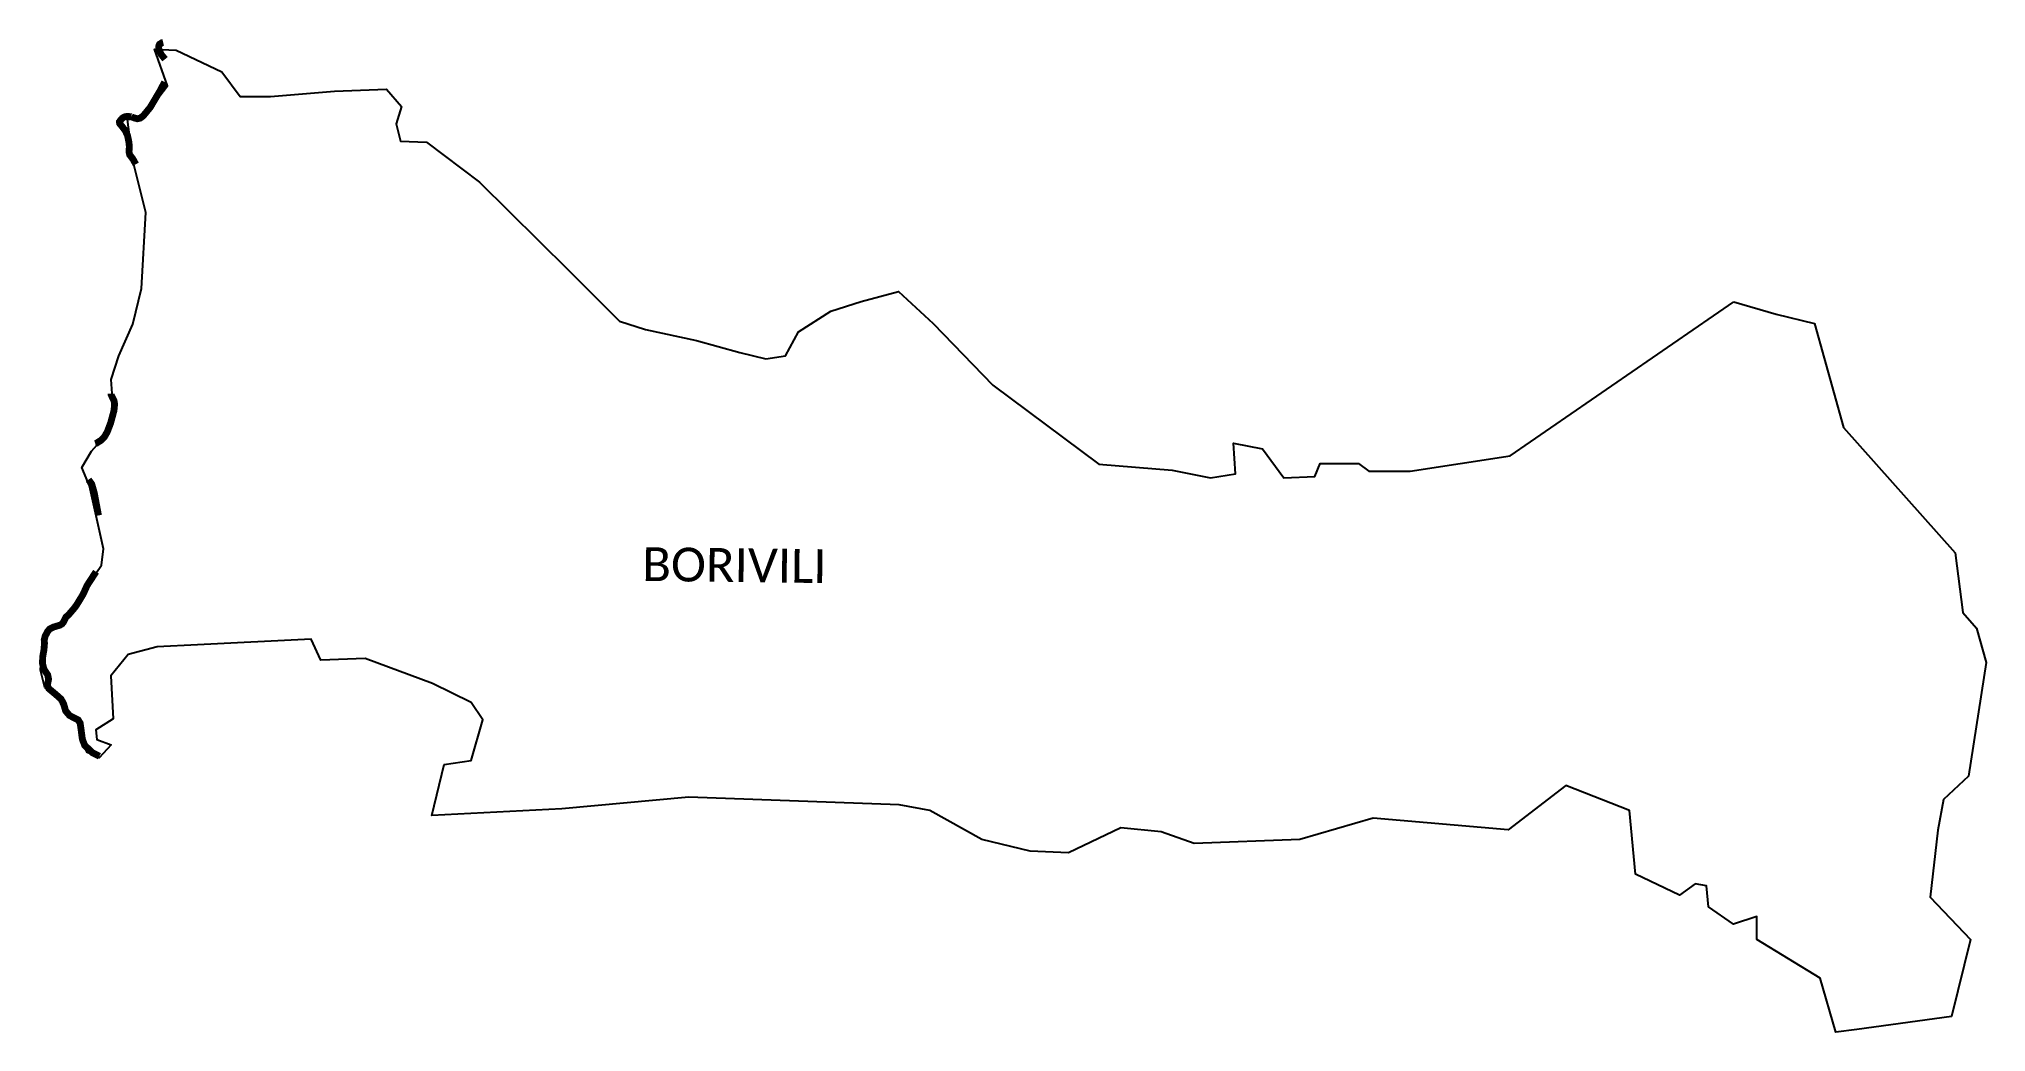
# Model space of a CAD drawing. Header units: metres. Extents: x 266195 to 280437, y 2107168 to 2131660.
# Drawn here: x 266195 to 280437, y 2124392 to 2131660 of the extents above; entities outside this region: 1.
import ezdxf

# ---------------------------------------------------------------- set-up
doc = ezdxf.new("R2010")
doc.units = ezdxf.units.M
for name, color, linetype in [('UNPROTECTED', 130, 'Continuous'), ('VILLAGE BOUNDRY', 3, 'Continuous'), ('VILLAGE NAME', 250, 'Continuous')]:
    doc.layers.add(name, color=color, linetype=linetype)
doc.styles.get("Standard").update_dxf_attribs({"font": 'simplex.shx'})

msp = doc.modelspace()

# ---------------------------------------------------------------- linework, layer by layer
at = {"layer": 'UNPROTECTED', "const_width": 50, "flags": 128}
for points in [[(267118, 2131512), (267090, 2131546), (267075, 2131576), (267071, 2131595), (267073, 2131612), (267078, 2131622), (267096, 2131633), (267104, 2131635)], [(266872, 2131090), (266842, 2131094), (266821, 2131090), (266804, 2131079), (266794, 2131068), (266784, 2131054), (266786, 2131041), (266805, 2131018), (266827, 2130989), (266843, 2130955), (266853, 2130908), (266857, 2130873), (266854, 2130834), (266859, 2130813), (266883, 2130781), (266904, 2130743)], [(266722, 2129064), (266722, 2129061), (266730, 2129042), (266745, 2129011), (266749, 2128987), (266744, 2128939), (266720, 2128850), (266695, 2128784), (266673, 2128746), (266648, 2128722), (266617, 2128702), (266607, 2128699)], [(266558, 2128435), (266582, 2128402), (266600, 2128339), (266624, 2128211), (266631, 2128173)], [(270604, 2107654), (270600, 2107644), (270574, 2107584), (270546, 2107530), (270512, 2107457), (270468, 2107354), (270426, 2107252), (270400, 2107224), (270387, 2107213), (270372, 2107193)]]:
    msp.add_lwpolyline(points, dxfattribs=at)
at = {"layer": 'UNPROTECTED', "const_width": 50, "elevation": 50, "flags": 128}
msp.add_lwpolyline([(267115, 2131345), (267078, 2131275), (267040, 2131211), (267009, 2131159), (266959, 2131098), (266937, 2131081), (266915, 2131076), (266893, 2131082), (266882, 2131086), (266872, 2131090)], dxfattribs=at)
at = {"layer": 'UNPROTECTED', "flags": 128}
msp.add_lwpolyline([(266613, 2127761, 50, 50, 0), (266548, 2127661, 50, 50, 0), (266518, 2127595, 50, 50, 0), (266468, 2127513, 50, 50, 0), (266446, 2127485, 50, 50, 0), (266414, 2127448, 50, 50, 0), (266392, 2127428, 50, 50, 0), (266385, 2127414, 50, 50, 0), (266373, 2127390, 50, 50, 0), (266364, 2127379, 50, 50, 0), (266349, 2127370, 50, 50, 0), (266305, 2127357, 50, 50, 0), (266274, 2127342, 50, 50, 0), (266259, 2127324, 50, 50, 0), (266242, 2127292, 50, 50, 0), (266234, 2127263, 50, 50, 0), (266236, 2127237, 50, 50, 0), (266232, 2127189, 50, 50, 0), (266223, 2127138, 50, 50, 0), (266221, 2127090, 50, 50, 0), (266233, 2127046, 50, 50, 0), (266260, 2127005, 50, 50, 0), (266266, 2126974, 50, 50, 0), (266257, 2126929, 50, 50, 0), (266267, 2126906, 50, 50, 0), (266319, 2126863, 50, 50, 0), (266357, 2126829, 50, 50, 0), (266376, 2126795, 50, 50, 0), (266390, 2126744, 50, 50, 0), (266419, 2126709, 50, 50, 0), (266452, 2126692, 50, 50, 0), (266482, 2126677, 50, 50, 0), (266497, 2126653, 50, 50, 0), (266504, 2126603, 50, 50, 0), (266513, 2126535, 50, 50, 0), (266530, 2126491, 50, 50, 0), (266587, 2126436, 50, 50, 0), (266638, 2126411, 0, 0, 0)], format="xyseb", dxfattribs=at)
at = {"layer": 'VILLAGE BOUNDRY', "flags": 128}
msp.add_lwpolyline([(276957, 2128609), (278592, 2129737)], dxfattribs=at)
at = {"layer": 'VILLAGE BOUNDRY'}
for points in [[(279491, 2124412, 0), (279338, 2124392, 0), (279225, 2124787, 0), (278760, 2125069, 0), (278760, 2125238, 0), (278591, 2125181, 0), (278407, 2125308, 0), (278393, 2125463, 0), (278309, 2125477, 0), (278196, 2125393, 0), (277872, 2125548, 0), (277829, 2126013, 0), (277364, 2126196, 0), (276941, 2125872, 0), (275955, 2125957, 0), (275419, 2125802, 0), (274644, 2125773, 0), (274404, 2125858, 0), (274108, 2125886, 0), (273727, 2125703, 0), (273445, 2125717, 0), (273093, 2125802, 0), (272712, 2126013, 0), (272487, 2126055, 0), (270950, 2126112, 0), (270020, 2126027, 0), (269069, 2125976, 0), (269160, 2126351, 0), (269357, 2126380, 0), (269442, 2126676, 0), (269357, 2126803, 0), (269075, 2126943, 0), (268582, 2127127, 0), (268258, 2127113, 0), (268187, 2127268, 0), (267356, 2127225, 0), (267059, 2127211, 0), (266848, 2127155, 0), (266721, 2127000, 0), (266739, 2126684, 0), (266612, 2126605, 0), (266620, 2126534, 0), (266723, 2126494, 0), (266636, 2126399, 0), (266549, 2126439, 0), (266501, 2126534, 0), (266477, 2126692, 0), (266390, 2126716, 0), (266335, 2126843, 0), (266239, 2126914, 0), (266208, 2127041, 0), (266224, 2127295, 0), (266350, 2127366, 0), (266652, 2127810, 0), (266668, 2127929, 0), (266565, 2128389, 0), (266509, 2128524, 0), (266580, 2128643, 0), (266699, 2128778, 0), (266739, 2128962, 0), (266723, 2129168, 0), (266779, 2129342, 0), (266882, 2129572, 0), (266945, 2129834, 0), (266977, 2130389, 0), (266937, 2130556, 0), (266882, 2130770, 0), (266842, 2131071, 0), (266961, 2131087, 0), (267135, 2131317, 0), (267040, 2131586, 0), (267199, 2131578, 0), (267532, 2131420, 0), (267667, 2131238, 0), (267889, 2131238, 0), (268357, 2131277, 0), (268737, 2131293, 0), (268848, 2131166, 0), (268809, 2131039, 0), (268840, 2130912, 0), (269031, 2130904, 0), (269419, 2130611, 0), (270069, 2129969, 0), (270442, 2129596, 0), (270632, 2129533, 0), (271005, 2129453, 0), (271322, 2129366, 0), (271512, 2129319, 0), (271655, 2129342, 0), (271750, 2129517, 0), (271988, 2129668, 0), (272210, 2129739, 0), (272483, 2129812, 0), (272735, 2129577, 0), (273172, 2129126, 0), (273947, 2128548, 0), (274483, 2128505, 0), (274765, 2128449, 0), (274948, 2128477, 0), (274934, 2128703, 0), (275145, 2128660, 0), (275300, 2128449, 0), (275528, 2128458, 0), (275566, 2128552, 0), (275848, 2128552, 0), (275923, 2128496, 0), (276224, 2128496, 0), (276957, 2128609, 0)], [(278592, 2129737, 0), (278901, 2129647, 0), (279183, 2129577, 0), (279394, 2128816, 0), (280212, 2127899, 0), (280268, 2127462, 0), (280367, 2127349, 0), (280437, 2127096, 0), (280310, 2126264, 0), (280127, 2126095, 0), (280085, 2125869, 0), (280028, 2125379, 0), (280324, 2125069, 0), (280184, 2124505, 0), (279491, 2124412, 0)]]:
    msp.add_polyline3d(points, dxfattribs=at)

# ---------------------------------------------------------------- texts
at = {"layer": 'VILLAGE NAME', "insert": (270610, 2127941), "char_height": 247.63, "attachment_point": 1, "rotation": 359.3415}
msp.add_mtext_dynamic_manual_height_columns('{\\fCalibri|b0|i0|c0|p34;BORIVILI}', width=3307.61, gutter_width=1238, heights=[554], dxfattribs=at)

doc.saveas('drawing.dxf')
